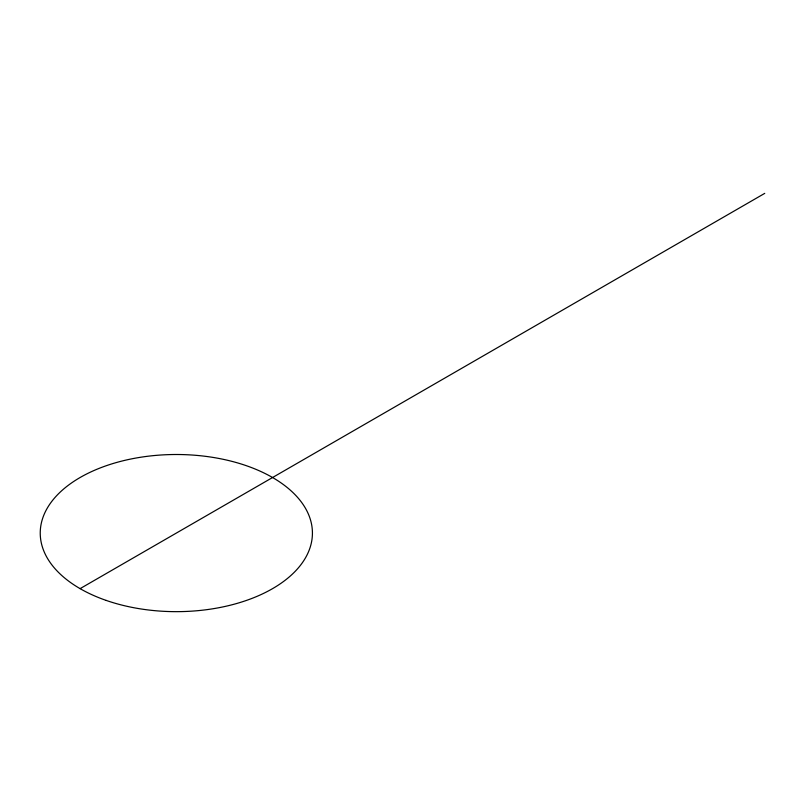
<?xml version="1.0" encoding="UTF-8"?>
<svg xmlns="http://www.w3.org/2000/svg" width="805" height="805" viewBox="0 0 805 805"><rect width="100%" height="100%" fill="white"/><g stroke="black" fill="none" stroke-linecap="round" stroke-linejoin="round"><path stroke-width="1.21" d="M80.087 588.646L764.75 193.361M106.139 600.399A136.095 78.578 0 0 0 312.4 534.51A136.095 78.578 0 0 0 110.446 464.324A136.095 78.578 0 0 0 106.139 600.399"/></g></svg>
